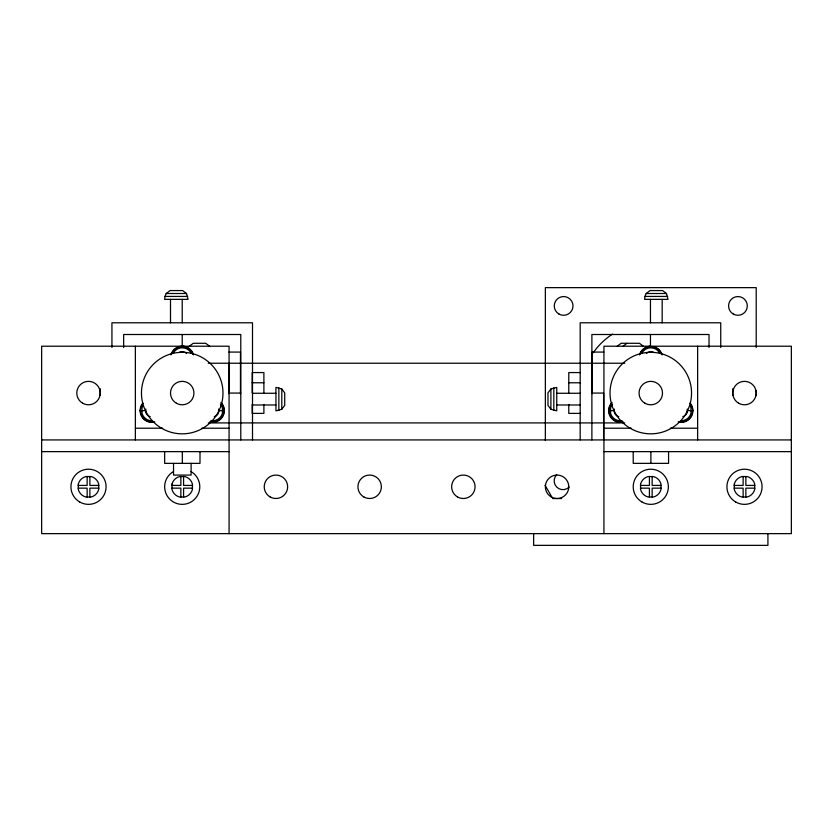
<?xml version="1.0" encoding="UTF-8"?>
<svg xmlns="http://www.w3.org/2000/svg" width="833" height="833" viewBox="0 0 833 833"><rect width="100%" height="100%" fill="white"/><g stroke="black" fill="none" stroke-linecap="round" stroke-linejoin="round"><path stroke-width="1.25" d="M650.458 322.788L650.458 299.359M662.173 322.788L662.173 299.359M164.996 296.433L164.642 299.359L188.071 299.359L186.509 293.508L182.604 290.571L170.119 290.571L166.215 293.508L164.996 296.433L187.727 296.433M644.961 296.433L644.607 299.359L668.035 299.359L666.462 293.508L662.558 290.571L650.084 290.571L646.179 293.508L644.961 296.433L667.681 296.433M150.179 416.656A6.227 6.227 0 0 1 145.775 412.252L145.775 409.034M218.662 409.034L218.662 412.252A6.227 6.227 0 0 1 214.258 416.656M618.742 416.656A6.227 6.227 0 0 1 614.337 412.252L614.337 409.034M687.225 409.034L687.225 412.252A6.227 6.227 0 0 1 682.821 416.656M281.793 409.274L284.719 405.369L284.719 392.884L281.793 388.98L275.931 387.418L275.931 410.846L281.793 409.274L281.793 388.98M550.894 388.98L547.968 392.884L547.968 405.369L550.894 409.274L556.746 410.846L556.746 387.418L550.894 388.98L550.894 409.274M189.33 346.216L193.235 343.29L205.709 343.29L209.614 346.216M617.211 346.216L621.116 343.29L639.452 343.29L643.357 346.216M623.063 346.216L626.968 343.29M662.1 354.9A11.714 11.714 0 0 0 653.811 346.611L647.751 346.611M661.464 354.046A11.36 11.36 0 0 0 653.718 346.955L647.845 346.955M166.215 293.508L186.509 293.508M646.179 293.508L666.462 293.508M228.877 352.078L240.466 352.078L240.466 393.728M603.81 352.078L592.211 352.078L592.211 393.728M208.25 363.23L624.75 363.23M580.497 372.57L568.783 372.57L568.783 392.978M252.18 382.774L263.894 382.774M568.783 382.774L580.497 382.774M229.075 393.072L240.789 393.072M591.888 393.072L603.602 393.072L603.602 439.928M252.503 393.27L275.931 393.27M556.746 393.27L580.174 393.27M252.503 404.984L275.931 404.984M556.746 404.984L580.174 404.984M140.069 410.638L145.546 410.638M218.892 410.648L224.369 410.648M608.631 410.638L614.108 410.638M687.454 410.648L692.931 410.648M580.497 413.387L568.783 413.387L568.783 404.463M208.25 422.914L624.75 422.914M135.363 428.214L162.695 428.214M201.742 428.214L229.075 428.214M603.925 428.214L631.258 428.214M670.305 428.214L697.638 428.214M41.65 439.928L791.35 439.928M41.65 451.642L229.075 451.642M603.925 451.642L791.35 451.642M78.125 485.42L87.142 485.42L87.142 476.403M98.888 485.42L89.87 485.42L89.87 476.403M171.837 485.42L180.855 485.42L180.855 476.403M192.6 485.42L183.583 485.42L183.583 476.403M640.4 485.42L649.417 485.42L649.417 476.403M661.163 485.42L652.145 485.42L652.145 476.403M734.112 485.42L743.13 485.42L743.13 476.403M754.875 485.42L745.858 485.42L745.858 476.403M78.125 488.148L87.142 488.148L87.142 497.166M98.888 488.148L89.87 488.148L89.87 497.166M171.837 488.148L180.855 488.148L180.855 497.166M192.6 488.148L183.583 488.148L183.583 497.166M640.4 488.148L649.417 488.148L649.417 497.166M661.163 488.148L652.145 488.148L652.145 497.166M734.112 488.148L743.13 488.148L743.13 497.166M754.875 488.148L745.858 488.148L745.858 497.166M552.716 498.55L561.65 498.55M185.249 346.611L182.219 346.216L182.219 334.502M185.155 346.955L182.219 346.57M678.187 421.956L681.217 422.362A11.714 11.714 0 0 0 690.182 403.11M209.624 421.956L212.654 422.362A11.714 11.714 0 0 0 220.932 402.36M679.249 421.717L681.217 422.008A11.36 11.36 0 0 0 689.922 403.339M210.895 420.509L212.654 420.759A10.121 10.121 0 0 0 222.421 413.262L222.421 408.024A10.121 10.121 0 0 0 220.401 404.14M210.687 421.717L212.654 422.008A11.36 11.36 0 0 0 221.359 403.339M151.783 420.759L149.169 420.415A10.121 10.121 0 0 1 142.016 413.262L142.016 408.024A10.121 10.121 0 0 1 143.026 405.588M545.063 485.295L552.081 497.447M767.922 533.641L767.922 545.355L533.641 545.355L533.641 533.641M756.208 347.517L756.208 287.645L545.355 287.645L545.355 440.542M756.208 390.469L756.208 395.675M732.78 388.678L732.78 395.342M720.743 347.517L720.743 322.788L580.174 322.788L580.174 439.928M709.029 347.517L709.029 334.502L591.888 334.502L591.888 439.928M697.638 346.216L697.638 439.928M668.566 451.642L668.566 463.356L633.215 463.356L633.215 451.642M650.885 451.642L650.885 463.356M650.458 334.502L650.458 346.216M603.925 533.641L603.925 346.216L791.35 346.216L791.35 533.641L41.65 533.641L41.65 346.216L229.075 346.216L229.075 533.641M553.82 387.761L553.82 410.492M278.857 387.761L278.857 410.492M263.894 392.978L263.894 372.57L252.18 372.57L252.18 392.978M263.894 404.463L263.894 413.387L252.18 413.387L252.18 404.463M252.503 439.928L252.503 322.788L111.934 322.788L111.934 347.517M240.789 439.928L240.789 334.502L123.648 334.502L123.648 347.517M228.752 363.792L228.752 393.728M200.003 451.642L200.003 463.356L164.653 463.356L164.653 451.642M191.111 463.356L191.111 475.07L173.535 475.07L173.535 463.356M182.219 299.359L182.219 322.788M182.323 451.642L182.323 463.356M170.505 299.359L170.505 322.788M135.363 346.216L135.363 439.928M100.22 388.678L100.22 395.342M191.007 471.572A17.566 17.566 0 0 1 195.682 498.082A17.566 17.566 0 0 1 168.755 498.082A17.566 17.566 0 0 1 173.431 471.572M170.9 354.9A11.714 11.714 0 0 1 193.537 354.9M171.536 354.046A11.36 11.36 0 0 1 192.902 354.046M173.462 352.869A10.121 10.121 0 0 1 182.219 347.809L184.832 348.152A10.121 10.121 0 0 1 190.976 352.869M179.105 352.546A6.227 6.227 0 0 1 182.219 351.703L183.833 351.922A6.227 6.227 0 0 1 186.623 353.525M154.813 421.956A11.714 11.714 0 0 1 151.783 422.352L148.753 421.956A11.714 11.714 0 0 1 142.818 403.11M153.761 421.831A11.36 11.36 0 0 1 151.783 422.008L148.847 421.623A11.36 11.36 0 0 1 143.078 403.339M642.024 352.869A10.121 10.121 0 0 1 650.781 347.809L653.395 348.152A10.121 10.121 0 0 1 659.538 352.869M639.463 354.9A11.714 11.714 0 0 1 650.781 346.216M640.098 354.046A11.36 11.36 0 0 1 650.781 346.57M646.377 353.525A6.227 6.227 0 0 1 650.781 351.703L652.395 351.922A6.227 6.227 0 0 1 653.895 352.546M623.376 421.956A11.714 11.714 0 0 1 620.346 422.352L617.315 421.956A11.714 11.714 0 0 1 612.068 402.36M622.324 421.831A11.36 11.36 0 0 1 620.346 422.008L617.409 421.623A11.36 11.36 0 0 1 611.641 403.339M622.105 420.603A10.121 10.121 0 0 1 620.346 420.759L617.732 420.415A10.121 10.121 0 0 1 610.579 413.262L610.579 408.024A10.121 10.121 0 0 1 612.599 404.14M681.217 420.759A10.121 10.121 0 0 0 690.984 413.262L690.984 408.024A10.121 10.121 0 0 0 689.974 405.588M593.2 352.776A70.284 70.284 0 0 1 612.515 334.116M569.137 487.086A8.788 8.788 0 0 1 556.715 487.086A8.788 8.788 0 0 1 556.715 474.664M78.302 484.056L78.302 489.512A10.558 10.558 0 0 0 85.778 496.989L91.234 496.989A10.558 10.558 0 0 0 98.71 489.512L98.71 484.056A10.558 10.558 0 0 0 91.234 476.58L85.778 476.58A10.558 10.558 0 0 0 78.302 484.056M172.014 484.056L172.014 489.512A10.558 10.558 0 0 0 179.491 496.989L184.947 496.989A10.558 10.558 0 0 0 192.423 489.512L192.423 484.056A10.558 10.558 0 0 0 184.947 476.58L179.491 476.58A10.558 10.558 0 0 0 172.014 484.056M640.577 484.056L640.577 489.512A10.558 10.558 0 0 0 648.053 496.989L653.509 496.989A10.558 10.558 0 0 0 660.986 489.512L660.986 484.056A10.558 10.558 0 0 0 653.509 476.58L648.053 476.58A10.558 10.558 0 0 0 640.577 484.056M734.29 484.056L734.29 489.512A10.558 10.558 0 0 0 741.766 496.989L747.222 496.989A10.558 10.558 0 0 0 754.698 489.512L754.698 484.056A10.558 10.558 0 0 0 747.222 476.58L741.766 476.58A10.558 10.558 0 0 0 734.29 484.056M735.706 501.997A17.566 17.566 0 0 0 762.07 486.784A17.566 17.566 0 0 0 735.706 471.572A17.566 17.566 0 0 0 735.706 501.997M79.718 501.997A17.566 17.566 0 0 0 106.083 486.784A17.566 17.566 0 0 0 79.718 471.572A17.566 17.566 0 0 0 79.718 501.997M641.993 501.997A17.566 17.566 0 0 0 668.358 486.784A17.566 17.566 0 0 0 641.993 471.572A17.566 17.566 0 0 0 641.993 501.997M161.831 428.37A40.765 40.765 0 0 0 222.984 393.072A40.765 40.765 0 0 0 161.831 357.774A40.765 40.765 0 0 0 161.831 428.37M176.357 403.214A11.714 11.714 0 0 0 193.933 393.072A11.714 11.714 0 0 0 176.357 382.93A11.714 11.714 0 0 0 176.357 403.214M738.632 403.214A11.714 11.714 0 0 0 756.208 393.072A11.714 11.714 0 0 0 738.632 382.93A11.714 11.714 0 0 0 738.632 403.214M270.079 496.926A11.714 11.714 0 0 0 287.645 486.784A11.714 11.714 0 0 0 270.079 476.643A11.714 11.714 0 0 0 270.079 496.926M363.782 496.926A11.714 11.714 0 0 0 381.358 486.784A11.714 11.714 0 0 0 363.782 476.643A11.714 11.714 0 0 0 363.782 496.926M457.494 496.926A11.714 11.714 0 0 0 475.07 486.784A11.714 11.714 0 0 0 457.494 476.643A11.714 11.714 0 0 0 457.494 496.926M551.207 496.926A11.714 11.714 0 0 0 568.783 486.784A11.714 11.714 0 0 0 551.207 476.643A11.714 11.714 0 0 0 551.207 496.926M82.654 403.214A11.714 11.714 0 0 0 100.22 393.072A11.714 11.714 0 0 0 82.654 382.93A11.714 11.714 0 0 0 82.654 403.214M644.919 403.214A11.714 11.714 0 0 0 662.495 393.072A11.714 11.714 0 0 0 644.919 382.93A11.714 11.714 0 0 0 644.919 403.214M630.394 428.37A40.765 40.765 0 0 0 691.546 393.072A40.765 40.765 0 0 0 630.394 357.774A40.765 40.765 0 0 0 630.394 428.37M558.943 314.031A9.371 9.371 0 0 0 573 305.919A9.371 9.371 0 0 0 558.943 297.808A9.371 9.371 0 0 0 558.943 314.031M733.248 314.031A9.371 9.371 0 0 0 747.305 305.919A9.371 9.371 0 0 0 733.248 297.808A9.371 9.371 0 0 0 733.248 314.031"/></g></svg>
